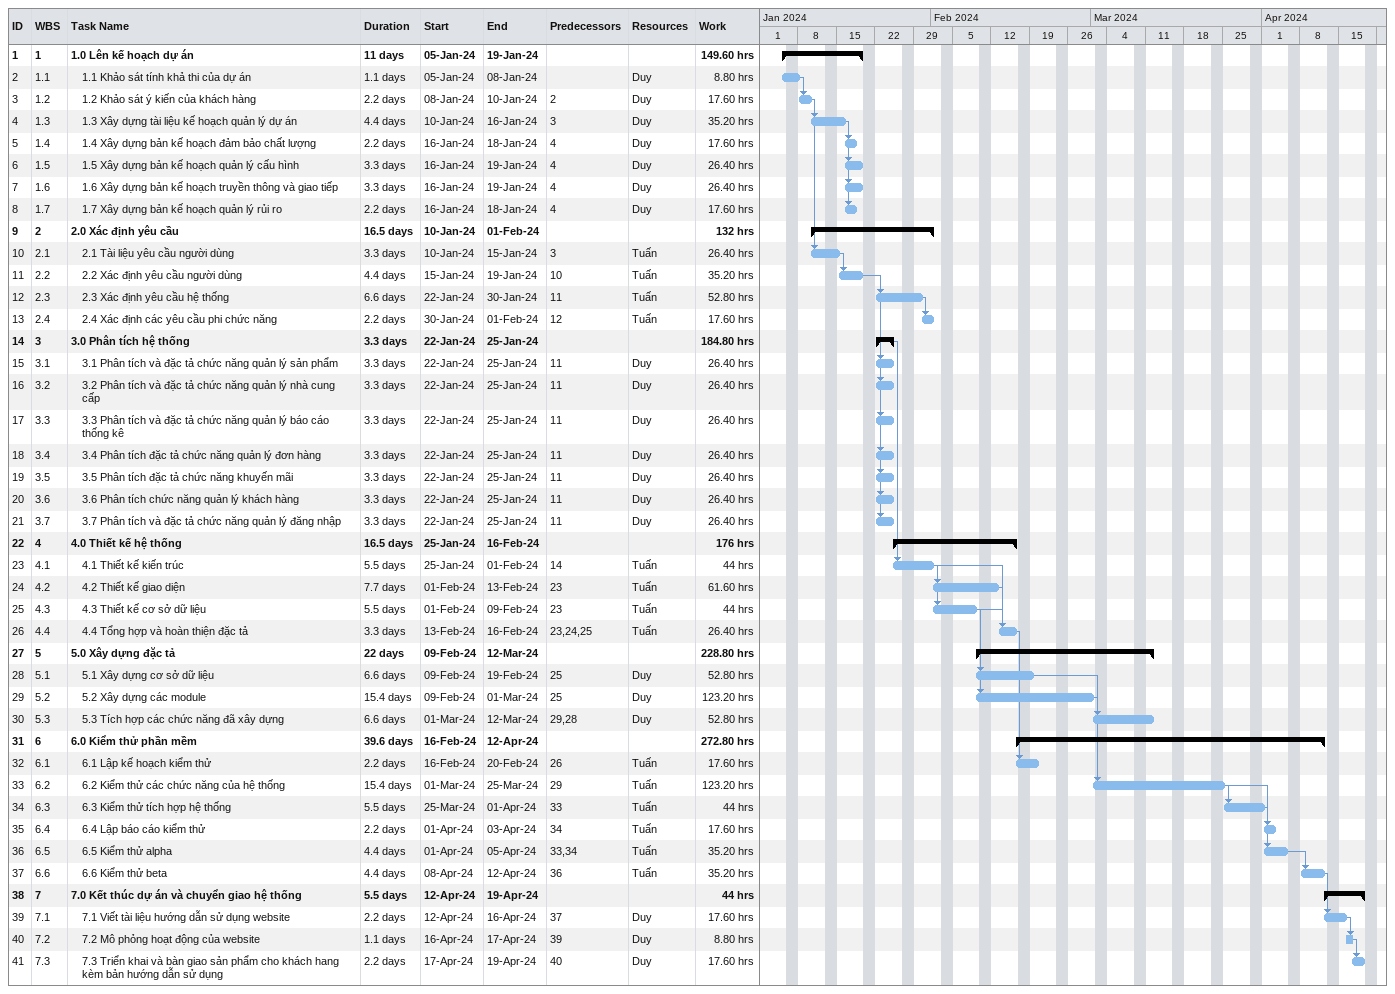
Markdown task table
| ID | WBS | Task | Duration | Start | Finish | Predecessors | Resources | Work (h) |
|---|---|---|---|---|---|---|---|---|
| 1 | 1 | **1.0 Lên kế hoạch dự án** | 11d | 2024-01-05 | 2024-01-19 |  |  | 149.60 |
| 2 | 1.1 | 1.1 Khảo sát tính khả thi của dự án | 1.1d | 2024-01-05 | 2024-01-08 |  | Duy | 8.80 |
| 3 | 1.2 | 1.2 Khảo sát ý kiến của khách hàng | 2.2d | 2024-01-08 | 2024-01-10 | 2 | Duy | 17.60 |
| 4 | 1.3 | 1.3 Xây dựng tài liệu kế hoạch quản lý dự án | 4.4d | 2024-01-10 | 2024-01-16 | 3 | Duy | 35.20 |
| 5 | 1.4 | 1.4 Xây dựng bản kế hoạch đảm bảo chất lượng | 2.2d | 2024-01-16 | 2024-01-18 | 4 | Duy | 17.60 |
| 6 | 1.5 | 1.5 Xây dựng bản kế hoạch quản lý cấu hình | 3.3d | 2024-01-16 | 2024-01-19 | 4 | Duy | 26.40 |
| 7 | 1.6 | 1.6 Xây dựng bản kế hoạch truyền thông và giao tiếp | 3.3d | 2024-01-16 | 2024-01-19 | 4 | Duy | 26.40 |
| 8 | 1.7 | 1.7 Xây dựng bản kế hoạch quản lý rủi ro | 2.2d | 2024-01-16 | 2024-01-18 | 4 | Duy | 17.60 |
| 9 | 2 | **2.0 Xác định yêu cầu** | 16.5d | 2024-01-10 | 2024-02-01 |  |  | 132 |
| 10 | 2.1 | 2.1 Tài liệu yêu cầu người dùng | 3.3d | 2024-01-10 | 2024-01-15 | 3 | Tuấn | 26.40 |
| 11 | 2.2 | 2.2 Xác định yêu cầu người dùng | 4.4d | 2024-01-15 | 2024-01-19 | 10 | Tuấn | 35.20 |
| 12 | 2.3 | 2.3 Xác định yêu cầu hệ thống | 6.6d | 2024-01-22 | 2024-01-30 | 11 | Tuấn | 52.80 |
| 13 | 2.4 | 2.4 Xác định các yêu cầu phi chức năng | 2.2d | 2024-01-30 | 2024-02-01 | 12 | Tuấn | 17.60 |
| 14 | 3 | **3.0 Phân tích hệ thống** | 3.3d | 2024-01-22 | 2024-01-25 |  |  | 184.80 |
| 15 | 3.1 | 3.1 Phân tích và đặc tả chức năng quản lý sản phẩm | 3.3d | 2024-01-22 | 2024-01-25 | 11 | Duy | 26.40 |
| 16 | 3.2 | 3.2 Phân tích và đặc tả chức năng quản lý nhà cung cấp | 3.3d | 2024-01-22 | 2024-01-25 | 11 | Duy | 26.40 |
| 17 | 3.3 | 3.3 Phân tích và đặc tả chức năng quản lý báo cáo thống kê | 3.3d | 2024-01-22 | 2024-01-25 | 11 | Duy | 26.40 |
| 18 | 3.4 | 3.4 Phân tích đặc tả chức năng quản lý đơn hàng | 3.3d | 2024-01-22 | 2024-01-25 | 11 | Duy | 26.40 |
| 19 | 3.5 | 3.5 Phân tích đặc tả chức năng khuyến mãi | 3.3d | 2024-01-22 | 2024-01-25 | 11 | Duy | 26.40 |
| 20 | 3.6 | 3.6 Phân tích chức năng quản lý khách hàng | 3.3d | 2024-01-22 | 2024-01-25 | 11 | Duy | 26.40 |
| 21 | 3.7 | 3.7 Phân tích và đặc tả chức năng quản lý đăng nhập | 3.3d | 2024-01-22 | 2024-01-25 | 11 | Duy | 26.40 |
| 22 | 4 | **4.0 Thiết kế hệ thống** | 16.5d | 2024-01-25 | 2024-02-16 |  |  | 176 |
| 23 | 4.1 | 4.1 Thiết kế kiến trúc | 5.5d | 2024-01-25 | 2024-02-01 | 14 | Tuấn | 44 |
| 24 | 4.2 | 4.2 Thiết kế giao diện | 7.7d | 2024-02-01 | 2024-02-13 | 23 | Tuấn | 61.60 |
| 25 | 4.3 | 4.3 Thiết kế cơ sở dữ liệu | 5.5d | 2024-02-01 | 2024-02-09 | 23 | Tuấn | 44 |
| 26 | 4.4 | 4.4 Tổng hợp và hoàn thiện đặc tả | 3.3d | 2024-02-13 | 2024-02-16 | 23, 24, 25 | Tuấn | 26.40 |
| 27 | 5 | **5.0 Xây dựng đặc tả** | 22d | 2024-02-09 | 2024-03-12 |  |  | 228.80 |
| 28 | 5.1 | 5.1 Xây dựng cơ sở dữ liệu | 6.6d | 2024-02-09 | 2024-02-19 | 25 | Duy | 52.80 |
| 29 | 5.2 | 5.2 Xây dựng các module | 15.4d | 2024-02-09 | 2024-03-01 | 25 | Duy | 123.20 |
| 30 | 5.3 | 5.3 Tích hợp các chức năng đã xây dựng | 6.6d | 2024-03-01 | 2024-03-12 | 29, 28 | Duy | 52.80 |
| 31 | 6 | **6.0 Kiểm thử phần mềm** | 39.6d | 2024-02-16 | 2024-04-12 |  |  | 272.80 |
| 32 | 6.1 | 6.1 Lập kế hoạch kiểm thử | 2.2d | 2024-02-16 | 2024-02-20 | 26 | Tuấn | 17.60 |
| 33 | 6.2 | 6.2 Kiểm thử các chức năng của hệ thống | 15.4d | 2024-03-01 | 2024-03-25 | 29 | Tuấn | 123.20 |
| 34 | 6.3 | 6.3 Kiểm thử tích hợp hệ thống | 5.5d | 2024-03-25 | 2024-04-01 | 33 | Tuấn | 44 |
| 35 | 6.4 | 6.4 Lập báo cáo kiểm thử | 2.2d | 2024-04-01 | 2024-04-03 | 34 | Tuấn | 17.60 |
| 36 | 6.5 | 6.5 Kiểm thử alpha | 4.4d | 2024-04-01 | 2024-04-05 | 33, 34 | Tuấn | 35.20 |
| 37 | 6.6 | 6.6 Kiểm thử beta | 4.4d | 2024-04-08 | 2024-04-12 | 36 | Tuấn | 35.20 |
| 38 | 7 | **7.0 Kết thúc dự án và chuyển giao hệ thống** | 5.5d | 2024-04-12 | 2024-04-19 |  |  | 44 |
| 39 | 7.1 | 7.1 Viết tài liệu hướng dẫn sử dụng website | 2.2d | 2024-04-12 | 2024-04-16 | 37 | Duy | 17.60 |
| 40 | 7.2 | 7.2 Mô phỏng hoạt động của website | 1.1d | 2024-04-16 | 2024-04-17 | 39 | Duy | 8.80 |
| 41 | 7.3 | 7.3 Triển khai và bàn giao sản phẩm cho khách hang kèm bản hướng dẫn sử dụng | 2.2d | 2024-04-17 | 2024-04-19 | 40 | Duy | 17.60 |
